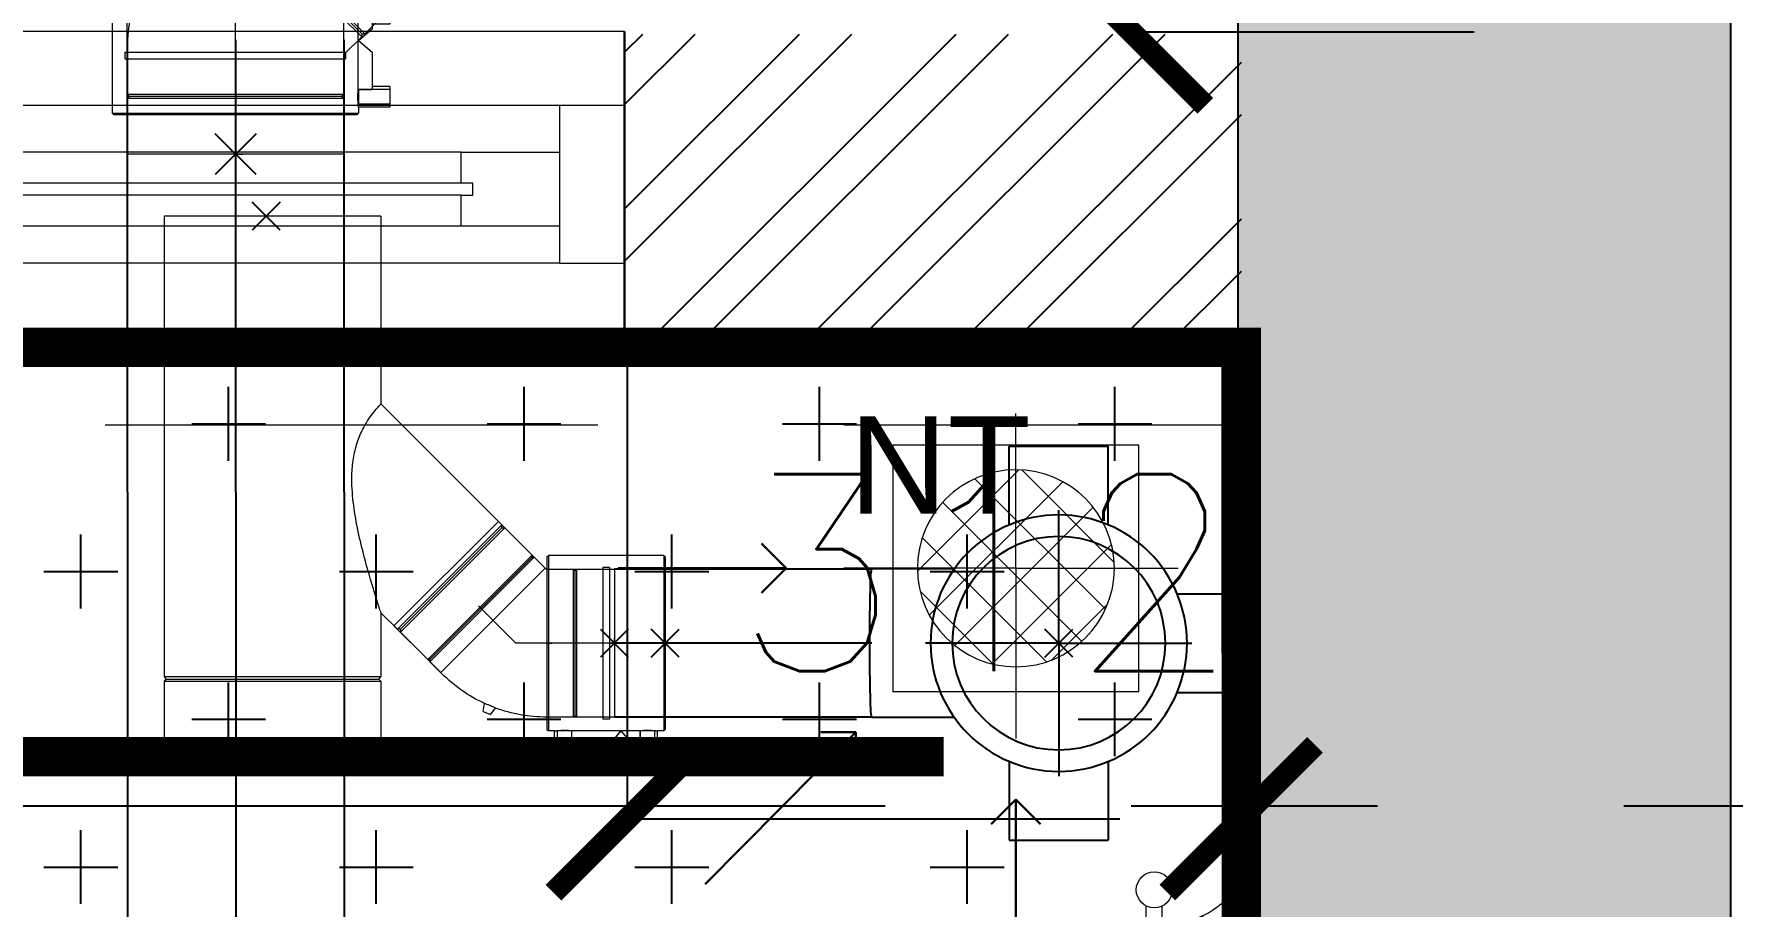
# Model space of a CAD drawing. Header units: millimetres. Extents: x 1135099 to 1230264, y -5736945 to -5695799.
# Drawn here: x 1198344 to 1199206, y -5712083 to -5711640 of the extents above; entities that cross this region are included whole.
import ezdxf

# ---------------------------------------------------------------- set-up
doc = ezdxf.new("R2010")
doc.units = ezdxf.units.MM
doc.header["$LTSCALE"] = 1000
doc.header["$MEASUREMENT"] = 0
for name, pattern in [('3BHK-A$0$AUDIT_D_120904163729-0', [0]), ('3BHK-A$0$DASHED', [0.75, 0.5, -0.25]), ('AUDIT_D_120904163729-0', [0]), ('T8(T9 IS SIMILAR) - DIMENSION & TEXTING$0$CENTERX2', [101.6, 63.5, -12.7, 12.7, -12.7]), ('T8(T9 IS SIMILAR) - DIMENSION & TEXTING$0$HIDDEN', [0.375, 0.25, -0.125]), ('T8(T9 IS SIMILAR) - DIMENSION & TEXTING$1$AUDIT_D_120904163729-0', [0]), ('T8(T9 IS SIMILAR)$0$$0$HIDDEN', [0.375, 0.25, -0.125]), ('T8(T9 IS SIMILAR)$0$HIDDEN', [0.375, 0.25, -0.125]), ('T8_REFUGE COLUMNS$0$CENTER2', [1.125, 0.75, -0.125, 0.125, -0.125])]:
    doc.linetypes.add(name, pattern=pattern)
doc.layers.get('0').update_dxf_attribs({"linetype": 'AUDIT_D_120904163729-0'})
for name, color, linetype, lineweight in [('3BHK-A$0$$1$A-WALL- 160', 6, 'Continuous', 30), ('3BHK-A$0$A-AC PIPE', 151, 'Continuous', 20), ('3BHK-A$0$a-TOI-fixtures', 251, 'Continuous', 0), ('3BHK-A$0$A-WALL- 160', 6, 'Continuous', 30), ('3BHK-A$0$Ventilator', 5, 'Continuous', 0), ('T8(T9 IS SIMILAR) - DIMENSION & TEXTING$0$FURNITURE_AR', 34, 'Continuous', 9), ('T8(T9 IS SIMILAR)$0$D&W', 8, 'Continuous', 25), ('T8(T9 IS SIMILAR)$0$SCPL BEAM', 191, 'T8(T9 IS SIMILAR)$0$$0$HIDDEN', 13)]:
    doc.layers.add(name, color=color, linetype=linetype, lineweight=lineweight)
for name, color, linetype in [('3BHK-A$0$A-HATCH -160', 251, '3BHK-A$0$AUDIT_D_120904163729-0'), ('3BHK-A$0$A-TOI SUNK 50MM', 8, 'Continuous'), ('T8(T9 IS SIMILAR) - DIMENSION & TEXTING$0$A-DIMENSIONS', 2, 'T8(T9 IS SIMILAR) - DIMENSION & TEXTING$0$HIDDEN'), ('T8(T9 IS SIMILAR) - DIMENSION & TEXTING$0$A-PLUMBING', 7, 'T8(T9 IS SIMILAR) - DIMENSION & TEXTING$1$AUDIT_D_120904163729-0'), ('T8(T9 IS SIMILAR) - DIMENSION & TEXTING$0$pl-110 dia soil pipe', 1, 'Continuous'), ('T8(T9 IS SIMILAR) - DIMENSION & TEXTING$0$pl-110 dia soil pipe1', 1, 'Continuous'), ('T8(T9 IS SIMILAR) - DIMENSION & TEXTING$0$pl-75 dia waste pipe', 3, 'Continuous'), ('T8(T9 IS SIMILAR) - DIMENSION & TEXTING$0$pl-75 dia waste pipe1', 3, 'Continuous'), ('T8(T9 IS SIMILAR) - DIMENSION & TEXTING$0$PL-FITTINGS', 5, 'Continuous'), ('T8(T9 IS SIMILAR) - DIMENSION & TEXTING$0$U-TI-75MM WASTE WATER PIPE', 3, 'Continuous'), ('T8(T9 IS SIMILAR) - DIMENSION & TEXTING$0$U-TI-TEXT', 7, 'Continuous'), ('T8_REFUGE COLUMNS$0$A-CENTERLINE', 193, 'T8_REFUGE COLUMNS$0$CENTER2'), ('T8_REFUGE COLUMNS$1$A-RCC COLS', 3, 'Continuous'), ('T8_TYPICAL COLUMNS$0$A-RCC COLS', 3, 'Continuous')]:
    doc.layers.add(name, color=color, linetype=linetype)
doc.layers.add('A-RERA CARPET AREA', color=30, linetype='Continuous', plot=False)
doc.layers.add('T8(T9 IS SIMILAR) - DIMENSION & TEXTING$0$GEB-BEZUG', color=2, linetype='Continuous', lineweight=25, true_color=0xffff00)
doc.layers.add('T8_REFUGE COLUMNS$1$COL-HATCH', color=7, linetype='Continuous', lineweight=25, true_color=0xa3a3a3)
doc.styles.add('3BHK-A$0$Romans 1', font='romans.shx', dxfattribs={"height": 100})
doc.styles.add('T8(T9 IS SIMILAR) - DIMENSION & TEXTING$0$arial', font='sanss___.ttf')
doc.styles.add('T8(T9 IS SIMILAR) - DIMENSION & TEXTING$0$Romans 1', font='romans.shx', dxfattribs={"height": 100})
doc.dimstyles.new('3BHK-A$0$ALPINE S', dxfattribs={"dimscale": 0, "dimtxt": 100, "dimasz": 75, "dimexe": 0, "dimexo": 0, "dimgap": 75, "dimtad": 1, "dimdec": 0, "dimzin": 0, "dimdsep": 46, "dimtxsty": '3BHK-A$0$Romans 1', "dimblk": '3BHK-A$0$_ArchTick', "dimcen": 0.09, "dimclrd": 256, "dimclre": 256, "dimclrt": 7, "dimadec": 0, "dimazin": 0, "dimtfac": 1, "dimtdec": 0, "dimtofl": 0, "dimtmove": 1, "dimatfit": 0, "dimldrblk": '3BHK-A$0$_Open90', "dimfxl": 1, "dimtolj": 1, "dimtzin": 0, "dimarcsym": 0})
doc.dimstyles.new('T8(T9 IS SIMILAR) - DIMENSION & TEXTING$0$ALPINE S', dxfattribs={"dimscale": 0, "dimtxt": 100, "dimasz": 75, "dimexe": 0, "dimexo": 0, "dimgap": 75, "dimtad": 1, "dimdec": 0, "dimzin": 0, "dimdsep": 46, "dimtxsty": 'T8(T9 IS SIMILAR) - DIMENSION & TEXTING$0$Romans 1', "dimblk": 'T8(T9 IS SIMILAR) - DIMENSION & TEXTING$0$_ArchTick', "dimcen": 0.09, "dimclrd": 256, "dimclre": 256, "dimclrt": 7, "dimadec": 0, "dimazin": 0, "dimtfac": 1, "dimtdec": 0, "dimtofl": 0, "dimtmove": 1, "dimatfit": 0, "dimldrblk": 'T8(T9 IS SIMILAR) - DIMENSION & TEXTING$0$_Open90', "dimfxl": 1, "dimtolj": 1, "dimtzin": 0, "dimarcsym": 0})

# ---------------------------------------------------------------- blocks, each defined once
blk = doc.blocks.new('T8(T9 IS SIMILAR) - DIMENSION & TEXTING$0$_ArchTick')
at = {"color": 0, "linetype": 'ByBlock', "const_width": 0.15}
blk.add_lwpolyline([(-0.5, -0.5), (0.5, 0.5)], dxfattribs=at)
blk = doc.blocks.new('*D411')
at = {"layer": 'T8(T9 IS SIMILAR) - DIMENSION & TEXTING$0$A-DIMENSIONS', "linetype": 'T8(T9 IS SIMILAR) - DIMENSION & TEXTING$0$HIDDEN', "lineweight": -2, "transparency": 16777216}
for p, q in [((1198645.57, -5711799.16), (1198645.57, -5712038.58)), ((1198957.26, -5711952.41), (1198957.26, -5712038.58))]:
    blk.add_line(p, q, dxfattribs=at)
at = {"layer": 'T8(T9 IS SIMILAR) - DIMENSION & TEXTING$0$A-DIMENSIONS', "lineweight": -2, "transparency": 16777216}
blk.add_line((1198645.57, -5712038.58), (1198957.26, -5712038.58), dxfattribs=at)
at = {"layer": 'T8(T9 IS SIMILAR) - DIMENSION & TEXTING$0$A-DIMENSIONS', "linetype": 'ByBlock', "lineweight": -2, "transparency": 16777216, "xscale": 75, "yscale": 75, "zscale": 75, "rotation": 180}
blk.add_blockref('T8(T9 IS SIMILAR) - DIMENSION & TEXTING$0$_ArchTick', (1198645.57, -5712038.58), dxfattribs=at)
at = {"layer": 'T8(T9 IS SIMILAR) - DIMENSION & TEXTING$0$A-DIMENSIONS', "linetype": 'ByBlock', "lineweight": -2, "transparency": 16777216, "xscale": 75, "yscale": 75, "zscale": 75}
blk.add_blockref('T8(T9 IS SIMILAR) - DIMENSION & TEXTING$0$_ArchTick', (1198957.26, -5712038.58), dxfattribs=at)
at = {"layer": 'T8(T9 IS SIMILAR) - DIMENSION & TEXTING$0$A-DIMENSIONS', "color": 7, "linetype": 'ByBlock', "transparency": 16777216, "insert": (1198827.36, -5711913.58), "char_height": 100, "attachment_point": 5, "style": 'T8(T9 IS SIMILAR) - DIMENSION & TEXTING$0$Romans 1'}
blk.add_mtext('\\A1;312', dxfattribs=at)
blk = doc.blocks.new('T8(T9 IS SIMILAR) - DIMENSION & TEXTING$0$_Open90')
at = {"color": 0, "linetype": 'ByBlock', "lineweight": -2}
for p, q in [((-0.5, 0.5), (0, 0)), ((0, 0), (-1, 0)), ((0, 0), (-0.5, -0.5))]:
    blk.add_line(p, q, dxfattribs=at)
blk = doc.blocks.new('*D362')
at = {"layer": 'T8(T9 IS SIMILAR) - DIMENSION & TEXTING$0$A-DIMENSIONS', "linetype": 'T8(T9 IS SIMILAR) - DIMENSION & TEXTING$0$HIDDEN', "lineweight": -2, "transparency": 16777216}
for p, q in [((1199075.71, -5710098.81), (1198901.58, -5710098.81)), ((1199075.51, -5711639.15), (1198901.58, -5711639.15))]:
    blk.add_line(p, q, dxfattribs=at)
at = {"layer": 'T8(T9 IS SIMILAR) - DIMENSION & TEXTING$0$A-DIMENSIONS', "lineweight": -2, "transparency": 16777216}
blk.add_line((1198901.58, -5710098.81), (1198901.58, -5711639.15), dxfattribs=at)
at = {"layer": 'T8(T9 IS SIMILAR) - DIMENSION & TEXTING$0$A-DIMENSIONS', "linetype": 'ByBlock', "lineweight": -2, "transparency": 16777216, "xscale": 75, "yscale": 75, "zscale": 75}
for p, rotation in [((1198901.58, -5710098.81), 90), ((1198901.58, -5711639.15), 270)]:
    blk.add_blockref('T8(T9 IS SIMILAR) - DIMENSION & TEXTING$0$_ArchTick', p, dxfattribs=dict(at, rotation=rotation))
at = {"layer": 'T8(T9 IS SIMILAR) - DIMENSION & TEXTING$0$A-DIMENSIONS', "color": 7, "linetype": 'ByBlock', "transparency": 16777216, "insert": (1198776.58, -5710868.98), "char_height": 100, "attachment_point": 5, "rotation": 90, "style": 'T8(T9 IS SIMILAR) - DIMENSION & TEXTING$0$Romans 1'}
blk.add_mtext('\\A1;1540', dxfattribs=at)
blk = doc.blocks.new('T8(T9 IS SIMILAR) - DIMENSION & TEXTING$0$Einfügepunkt')
at = {"layer": 'T8(T9 IS SIMILAR) - DIMENSION & TEXTING$0$GEB-BEZUG'}
for p, q in [((-7.07, -7.07), (7.07, 7.07)), ((-7.07, 7.07), (7.07, -7.07))]:
    blk.add_line(p, q, dxfattribs=at)
blk = doc.blocks.new('T8(T9 IS SIMILAR) - DIMENSION & TEXTING$0$388.001.00.1_G')
at = {"layer": 'T8(T9 IS SIMILAR) - DIMENSION & TEXTING$0$U-TI-75MM WASTE WATER PIPE', "ltscale": 5}
for p, q in [((-25.13, 60.06), (-25.13, 100)), ((-25.13, 100), (25.12, 100)), ((25.12, 60.06), (25.12, 100)), ((0, 0), (0, 67.6)), ((-60.06, 25.12), (-100, 25.12)), ((-100, -25.13), (-100, 25.12)), ((60.06, 25.12), (100, 25.12)), ((100, -25.13), (100, 25.12)), ((0, 0), (-67.6, 0)), ((0, 0), (0, 2.5)), ((0, 0), (0, -67.6)), ((0, 0), (67.6, 0)), ((0, 0), (-2.5, 0)), ((0, 0), (0, -2.5)), ((0, 0), (2.5, 0)), ((-60.06, -25.13), (-100, -25.13)), ((60.06, -25.13), (100, -25.13)), ((-37.67, -53.09), (-37.67, -94.97)), ((37.68, -53.09), (37.68, -94.97))]:
    blk.add_line(p, q, dxfattribs=at)
for radius in [65.1, 54.16]:
    blk.add_circle((0, 0), radius, dxfattribs=at)
blk.add_ellipse((0, -94.97), major_axis=(37.67, 0), ratio=0.026177, start_param=3.141593, end_param=6.283185, dxfattribs=at)
blk.add_blockref('T8(T9 IS SIMILAR) - DIMENSION & TEXTING$0$Einfügepunkt', (0, 0), dxfattribs=at)
blk = doc.blocks.new('T8(T9 IS SIMILAR) - DIMENSION & TEXTING$0$365.045.16.1_A')
at = {"lineweight": 13, "ltscale": 25}
for p, q in [((-61.87, 8.84), (-8.84, 61.87)), ((8.31, 44.72), (-8.84, 61.87)), ((8.31, 44.72), (-44.72, -8.31)), ((-43.66, -9.37), (9.37, 43.66)), ((8.31, 43.66), (-43.66, -8.31)), ((8.31, 43.66), (8.31, 44.72)), ((8.31, 43.66), (9.37, 43.66)), ((15.53, 37.5), (9.37, 43.66)), ((-17.15, 17.15), (-18.92, 18.92)), ((0, 0), (-17.15, 17.15)), ((34.72, 16.55), (30.55, 16)), ((36.25, 12.85), (32.91, 10.29)), ((34.72, 16.55), (36.25, 12.85)), ((-44.72, -8.31), (-61.87, 8.84)), ((-9.22, 9.22), (-10.98, 10.98)), ((0, -15.53), (0, 0)), ((-43.66, -8.31), (-44.72, -8.31)), ((-43.66, -8.31), (-43.66, -9.37)), ((-37.5, -15.53), (-43.66, -9.37)), ((-37.5, -29.25), (-37.5, -15.53)), ((0, -29.25), (0, -15.53)), ((37.5, -29.25), (37.5, -15.53)), ((-36.75, -30), (-37.5, -29.25)), ((37.5, -29.25), (-37.5, -29.25)), ((0, -31.75), (0, -29.25)), ((36.75, -30), (37.5, -29.25)), ((-36.75, -30), (-37.5, -30.75)), ((-37.5, -50), (-37.5, -30.75)), ((-37.5, -30.75), (37.5, -30.75)), ((-36.75, -30), (36.75, -30)), ((36.75, -30), (37.5, -30.75)), ((37.5, -50), (37.5, -30.75)), ((-37.5, -50), (37.5, -50)), ((0, -50), (-2.5, -50)), ((0, -50), (0, -47.5)), ((0, -50), (0, -52.5)), ((0, -50), (2.5, -50))]:
    blk.add_line(p, q, dxfattribs=at)
for start, end in [(24.86037, 45), (0, 20.13963)]:
    blk.add_arc((-37.5, -15.53), 75, start, end, dxfattribs=at)
blk.add_open_spline([(32.91, 10.29), (32.91, 10.29), (32.9, 10.32), (32.83, 10.48), (32.76, 10.63), (32.57, 11.05), (32.44, 11.33), (32.2, 11.88), (32.09, 12.14), (31.89, 12.6), (31.81, 12.8), (31.64, 13.19), (31.56, 13.39), (31.39, 13.81), (31.3, 14.04), (31.08, 14.58), (30.97, 14.88), (30.77, 15.4), (30.69, 15.62), (30.58, 15.92), (30.55, 16), (30.55, 16)], degree=3, knots=[-0.9758327, -0.9758327, -0.9758327, -0.9758327, -0.8930469, -0.8930469, -0.7796093, -0.7796093, -0.6561479, -0.6561479, -0.5667077, -0.5667077, -0.5007206, -0.5007206, -0.4380575, -0.4380575, -0.3616519, -0.3616519, -0.247098, -0.247098, -0.1245121, -0.1245121, 0, 0, 0, 0], dxfattribs=at)
blk.add_blockref('T8(T9 IS SIMILAR) - DIMENSION & TEXTING$0$Einfügepunkt', (0, -50), dxfattribs=at)
blk = doc.blocks.new('T8(T9 IS SIMILAR) - DIMENSION & TEXTING$0$367.125.16.1_A')
at = {"lineweight": 13, "ltscale": 25}
for p, q in [((-73.67, 161.5, -0.75), (-73.67, 195.4, -0.75)), ((-73.67, 195.4, -0.75), (36.33, 195.4, -0.75)), ((36.33, 161.5, -0.75), (36.33, 195.4, -0.75)), ((-157.08, 104.05), (-104.05, 157.08)), ((-104.05, 157.08), (-83.62, 136.65)), ((-72.57, 160.4, -0.75), (-73.67, 161.5, -0.75)), ((36.33, 161.5, -0.75), (-73.67, 161.5, -0.75)), ((-72.57, 160.4, -0.75), (-73.67, 159.3, -0.75)), ((-73.67, 126.71, -0.75), (-73.67, 159.3, -0.75)), ((-73.67, 159.3, -0.75), (36.33, 159.3, -0.75)), ((35.23, 160.4, -0.75), (-72.57, 160.4, -0.75)), ((35.23, 160.4, -0.75), (36.33, 161.5, -0.75)), ((35.23, 160.4, -0.75), (36.33, 159.3, -0.75)), ((36.33, 1.5, -0.75), (36.33, 159.3, -0.75)), ((-83.62, 136.65), (-136.65, 83.62)), ((-135.09, 82.06), (-82.06, 135.09)), ((-83.62, 135.09), (-135.09, 83.62)), ((-83.62, 135.09), (-83.62, 136.65)), ((-83.62, 135.09), (-82.06, 135.09)), ((-82.06, 135.09), (-73.67, 126.71)), ((-157.08, 104.05), (-136.65, 83.62)), ((-135.09, 83.62), (-136.65, 83.62)), ((-135.09, 83.62), (-135.09, 82.06)), ((-135.09, 82.06), (-73.64, 20.61)), ((-73.67, 1.5, -0.75), (-73.7, 20.66, 0.14)), ((-72.57, 0.4, -0.75), (-73.67, 1.5, -0.75)), ((36.33, 1.5, -0.75), (-73.67, 1.5, -0.75)), ((-72.57, 0.4, -0.75), (-73.67, -0.7, -0.75)), ((-72.57, 0.4, -0.75), (35.23, 0.4, -0.75)), ((35.23, 0.4, -0.75), (36.33, 1.5, -0.75)), ((35.23, 0.4, -0.75), (36.33, -0.7, -0.75)), ((-73.67, -74.6, -0.75), (-73.67, -0.7, -0.75)), ((-73.67, -0.7, -0.75), (36.33, -0.7, -0.75)), ((36.33, -74.6, -0.75), (36.33, -0.7, -0.75)), ((-73.67, -74.6, -0.75), (36.33, -74.6, -0.75))]:
    blk.add_line(p, q, dxfattribs=at)
blk.add_open_spline([(-73.69, 126.72, 0.14), (-73.69, 126.72, 0.14), (-73.52, 126.19, 0.14), (-72.92, 124.34, 0.14), (-72.49, 123.02, 0.14), (-70.99, 118.26, 0.14), (-69.67, 114.02, 0.14), (-67.41, 106.3, 0.14), (-66.3, 102.41, 0.14), (-64.15, 94.2, 0.14), (-63.1, 89.89, 0.14), (-61.25, 81.1, 0.14), (-60.44, 76.62, 0.14), (-59.28, 67.7, 0.14), (-58.93, 63.25, 0.14), (-58.93, 56.19, 0.14), (-59.07, 53.33, 0.14), (-59.76, 47.69, 0.14), (-60.31, 44.91, 0.14), (-61.8, 39.69, 0.14), (-62.73, 37.24, 0.14), (-64.78, 32.86, 0.14), (-65.88, 30.93, 0.14), (-67.84, 27.88, 0.14), (-68.75, 26.61, 0.14), (-70.42, 24.42, 0.14), (-71.17, 23.5, 0.14), (-72.42, 22.06, 0.14), (-72.9, 21.52, 0.14), (-73.54, 20.82, 0.14), (-73.69, 20.66, 0.14), (-73.69, 20.66, 0.14)], degree=3, knots=[8.222625, 8.222625, 8.222625, 8.222625, 8.980345, 8.980345, 9.738065, 9.738065, 11.253506, 11.253506, 12.551442, 12.551442, 13.849378, 13.849378, 15.147314, 15.147314, 16.44525, 16.44525, 17.266568, 17.266568, 18.087887, 18.087887, 18.909205, 18.909205, 19.730524, 19.730524, 20.43574, 20.43574, 21.140957, 21.140957, 21.846174, 21.846174, 22.551391, 22.551391, 22.551391, 22.551391], dxfattribs=at)
blk.add_blockref('T8(T9 IS SIMILAR) - DIMENSION & TEXTING$0$Einfügepunkt', (-15.4, -74.6, 0.14), dxfattribs=at)
blk = doc.blocks.new('T8(T9 IS SIMILAR) - DIMENSION & TEXTING$0$365.771.16.1_A')
at = {"lineweight": 13, "ltscale": 25}
for p, q in [((0, 60), (0, 62.5)), ((-60.5, 56.2), (-44.5, 56.2)), ((-60.5, 45.8), (-60.5, 56.2)), ((-60.5, 54.7), (-44.5, 54.7)), ((-43.79, 60), (-44.5, 59.29)), ((-44.5, 56.2), (-44.5, 59.29)), ((44.5, 59.29), (-44.5, 59.29)), ((-44.5, 47.3), (-44.5, 54.7)), ((43.79, 60), (-43.79, 60)), ((-37.5, 31.7), (-37.5, 60)), ((0, 60), (0, 57.5)), ((0, 30.8), (0, 57.5)), ((37.5, 31.7), (37.5, 60)), ((43.79, 60), (44.5, 59.29)), ((44.5, 0.71), (44.5, 59.29)), ((-60.5, 47.3), (-44.5, 47.3)), ((-60.5, 45.8), (-51.5, 45.8)), ((-51.5, 47.4), (-44.34, 47.4)), ((-51.5, 28.44), (-51.5, 47.4)), ((-44.34, 47.4), (-44.34, 22.45)), ((-51.5, 28.32), (-51.5, 28.44)), ((-44.5, 22.45), (-51.5, 28.32)), ((-38.5, 28.3), (-38.5, 31.7)), ((38.5, 31.7), (-38.5, 31.7)), ((38.5, 28.3), (-38.5, 28.3)), ((-37.5, 0), (-37.5, 28.3)), ((0, 28.3), (0, 30.8)), ((0, 28.3), (0, 25.8)), ((37.5, 0), (37.5, 28.3)), ((38.5, 28.3), (38.5, 31.7)), ((-44.5, 22.45), (-51.5, 16.57)), ((-44.5, 22.45), (-44.34, 22.45)), ((-44.34, 22.45), (-44.34, 12.6)), ((0, 2.5), (0, 25.8)), ((-60.5, 14.2), (-51.5, 14.2)), ((-60.5, 3.8), (-60.5, 14.2)), ((-60.5, 12.7), (-44.5, 12.7)), ((-51.5, 16.46), (-51.5, 16.57)), ((-51.5, 12.6), (-51.5, 16.46)), ((-44.34, 12.6), (-51.5, 12.6)), ((-44.5, 5.3), (-44.5, 12.7)), ((-60.5, 5.3), (-44.5, 5.3)), ((-60.5, 3.8), (-44.5, 3.8)), ((-44.5, 0.71), (-44.5, 3.8)), ((-43.79, 0), (-44.5, 0.71)), ((44.5, 0.71), (-44.5, 0.71)), ((43.79, 0), (-43.79, 0)), ((0, 0), (0, 2.5)), ((0, 0), (0, -2.5)), ((43.79, 0), (44.5, 0.71))]:
    blk.add_line(p, q, dxfattribs=at)
at = {"lineweight": 13, "ltscale": 25, "flags": 128}
for points in [[(-44.5, 56.2), (-44.5, 56.18), (-44.49, 56.1), (-44.47, 55.98), (-44.46, 55.81), (-44.43, 55.59), (-44.41, 55.33), (-44.38, 55.03), (-44.35, 54.7), (-44.32, 54.34), (-44.29, 53.94), (-44.27, 53.5), (-44.24, 53.04), (-44.22, 52.56), (-44.21, 52.06), (-44.2, 51.56), (-44.2, 51.07), (-44.2, 50.58), (-44.2, 50.08), (-44.22, 49.58), (-44.24, 49.09), (-44.26, 48.63), (-44.28, 48.18), (-44.31, 47.77), (-44.34, 47.4)], [(-44.5, 47.3), (-44.5, 47.33), (-44.49, 47.42), (-44.48, 47.58), (-44.46, 47.8), (-44.44, 48.07), (-44.42, 48.38), (-44.4, 48.74), (-44.38, 49.14), (-44.37, 49.58), (-44.36, 50.05), (-44.35, 50.53), (-44.35, 51), (-44.35, 51.47), (-44.36, 51.95), (-44.37, 52.42), (-44.38, 52.86), (-44.4, 53.26), (-44.42, 53.62), (-44.44, 53.93), (-44.46, 54.2), (-44.48, 54.42), (-44.49, 54.58), (-44.5, 54.67), (-44.5, 54.7)], [(-51.5, 28.44), (-51.18, 28.17), (-50.86, 27.9), (-50.55, 27.64), (-50.23, 27.37), (-49.92, 27.11), (-49.61, 26.85), (-49.3, 26.6), (-49, 26.34), (-48.69, 26.09), (-48.39, 25.83), (-48.09, 25.58), (-47.79, 25.33), (-47.49, 25.08), (-47.2, 24.84), (-46.9, 24.59), (-46.61, 24.35), (-46.32, 24.1), (-46.03, 23.86), (-45.75, 23.62), (-45.46, 23.39), (-45.18, 23.15), (-44.9, 22.91), (-44.62, 22.68), (-44.34, 22.45)], [(-44.34, 22.45), (-44.62, 22.22), (-44.9, 21.98), (-45.18, 21.75), (-45.46, 21.51), (-45.75, 21.27), (-46.03, 21.03), (-46.32, 20.79), (-46.61, 20.55), (-46.9, 20.31), (-47.2, 20.06), (-47.49, 19.81), (-47.79, 19.57), (-48.09, 19.32), (-48.39, 19.06), (-48.69, 18.81), (-49, 18.56), (-49.3, 18.3), (-49.61, 18.04), (-49.92, 17.78), (-50.23, 17.52), (-50.55, 17.26), (-50.86, 16.99), (-51.18, 16.73), (-51.5, 16.46)], [(-44.5, 5.3), (-44.5, 5.33), (-44.49, 5.42), (-44.48, 5.58), (-44.46, 5.8), (-44.44, 6.07), (-44.42, 6.38), (-44.4, 6.74), (-44.38, 7.14), (-44.37, 7.58), (-44.36, 8.05), (-44.35, 8.53), (-44.35, 9), (-44.35, 9.47), (-44.36, 9.95), (-44.37, 10.42), (-44.38, 10.86), (-44.4, 11.26), (-44.42, 11.62), (-44.44, 11.93), (-44.46, 12.2), (-44.48, 12.42), (-44.49, 12.58), (-44.5, 12.67), (-44.5, 12.7)], [(-44.34, 12.6), (-44.31, 12.23), (-44.28, 11.82), (-44.26, 11.37), (-44.24, 10.91), (-44.22, 10.42), (-44.2, 9.92), (-44.2, 9.42), (-44.2, 8.93), (-44.2, 8.44), (-44.21, 7.94), (-44.22, 7.44), (-44.24, 6.96), (-44.27, 6.5), (-44.29, 6.06), (-44.32, 5.66), (-44.35, 5.3), (-44.38, 4.97), (-44.41, 4.67), (-44.43, 4.41), (-44.46, 4.19), (-44.47, 4.02), (-44.49, 3.9), (-44.5, 3.82), (-44.5, 3.8)]]:
    blk.add_lwpolyline(points, dxfattribs=at)
at = {"lineweight": 13, "ltscale": 25}
blk.add_blockref('T8(T9 IS SIMILAR) - DIMENSION & TEXTING$0$Einfügepunkt', (0, 0), dxfattribs=at)
blk = doc.blocks.new('T8(T9 IS SIMILAR) - DIMENSION & TEXTING$0$367.771.16.1_A')
at = {"lineweight": 13, "ltscale": 25}
for p, q in [((3.8, 78.5), (3.8, 62.5)), ((3.8, 78.5), (14.2, 78.5)), ((5.3, 78.5), (5.3, 62.5)), ((12.7, 78.5), (12.7, 62.5)), ((14.2, 78.5), (14.2, 69.5)), ((45.8, 78.5), (45.8, 69.5)), ((45.8, 78.5), (56.2, 78.5)), ((47.3, 78.5), (47.3, 62.5)), ((54.7, 78.5), (54.7, 62.5)), ((56.2, 78.5), (56.2, 62.5)), ((12.6, 62.39), (12.6, 69.5)), ((12.6, 69.5), (16.49, 69.5)), ((22.45, 62.5), (16.57, 69.5)), ((22.45, 62.5), (28.32, 69.5)), ((28.41, 69.5), (47.4, 69.5)), ((47.4, 69.5), (47.4, 62.39)), ((0, 61.79), (0.71, 62.5)), ((0, -61.79), (0, 61.79)), ((0.71, 62.5), (3.8, 62.5)), ((0.71, -62.5), (0.71, 62.5)), ((5.3, 62.5), (12.7, 62.5)), ((22.45, 62.39), (12.6, 62.39)), ((22.45, 62.5), (22.45, 62.39)), ((47.4, 62.39), (22.45, 62.39)), ((47.3, 62.5), (54.7, 62.5)), ((56.2, 62.5), (59.29, 62.5)), ((60, 61.79), (59.29, 62.5)), ((59.29, -62.5), (59.29, 62.5)), ((60, -61.79), (60, 61.79)), ((0, 55), (28.3, 55)), ((28.3, 56), (31.7, 56)), ((28.3, -56), (28.3, 56)), ((31.7, -56), (31.7, 56)), ((31.7, 55), (60, 55)), ((-6.08, -0.06), (11.58, -0.06)), ((11.58, -0.06), (53.35, -0.06)), ((53.35, -0.06), (63.29, -0.06)), ((0, -55), (28.3, -55)), ((28.3, -56), (31.7, -56)), ((31.7, -55), (60, -55)), ((0, -61.79), (0.71, -62.5)), ((0.71, -62.5), (59.29, -62.5)), ((60, -61.79), (59.29, -62.5))]:
    blk.add_line(p, q, dxfattribs=at)
for points, weights in [([(22.45, 62.39), (19.63, 65.75), (16.49, 69.5)], [1, 1.00181632922, 1.00072644359]), ([(16.49, 69.5), (16.57, 69.5), (16.57, 69.5)], [1.01365125454, 1.01438848921, 1.01438848921]), ([(28.41, 69.5), (25.27, 65.75), (22.45, 62.39)], [1.00072644331, 1.00181632851, 1]), ([(28.32, 69.5), (28.32, 69.5), (28.41, 69.5)], [1.01438848921, 1.01438848921, 1.01365125454])]:
    blk.add_rational_spline(points, weights, degree=2, dxfattribs=at)
for points, knots in [([(12.6, 62.39), (12.15, 62.36), (11.6, 62.33), (10.35, 62.29), (9.65, 62.28), (8.35, 62.28), (7.65, 62.29), (6.37, 62.34), (5.78, 62.36), (4.86, 62.42), (4.46, 62.45), (3.93, 62.49), (3.8, 62.5), (3.8, 62.5)], [1.186254, 1.186254, 1.186254, 1.186254, 1.37182, 1.37182, 1.567794, 1.567794, 1.763769, 1.763769, 1.959743, 1.959743, 2.155717, 2.155717, 2.351692, 2.351692, 2.351692, 2.351692]), ([(5.3, 62.5), (5.3, 62.5), (5.39, 62.49), (5.77, 62.47), (6.06, 62.46), (6.71, 62.43), (7.13, 62.42), (8.04, 62.4), (8.54, 62.39), (9.46, 62.39), (9.96, 62.4), (10.87, 62.42), (11.29, 62.43), (11.94, 62.46), (12.23, 62.47), (12.61, 62.49), (12.7, 62.5), (12.7, 62.5)], [0.557636, 0.557636, 0.557636, 0.557636, 0.697045, 0.697045, 0.836454, 0.836454, 0.975863, 0.975863, 1.115272, 1.115272, 1.254681, 1.254681, 1.39409, 1.39409, 1.533499, 1.533499, 1.672909, 1.672909, 1.672909, 1.672909]), ([(47.3, 62.5), (47.3, 62.5), (47.39, 62.49), (47.77, 62.47), (48.06, 62.46), (48.71, 62.43), (49.13, 62.42), (50.04, 62.4), (50.54, 62.39), (51.46, 62.39), (51.96, 62.4), (52.87, 62.42), (53.29, 62.43), (53.94, 62.46), (54.23, 62.47), (54.61, 62.49), (54.7, 62.5), (54.7, 62.5)], [0.557636, 0.557636, 0.557636, 0.557636, 0.697045, 0.697045, 0.836454, 0.836454, 0.975863, 0.975863, 1.115272, 1.115272, 1.254681, 1.254681, 1.39409, 1.39409, 1.533499, 1.533499, 1.672909, 1.672909, 1.672909, 1.672909]), ([(56.2, 62.5), (56.2, 62.5), (56.07, 62.49), (55.54, 62.45), (55.14, 62.42), (54.22, 62.36), (53.63, 62.34), (52.35, 62.29), (51.65, 62.28), (50.35, 62.28), (49.65, 62.29), (48.4, 62.33), (47.85, 62.36), (47.4, 62.39)], [0.783897, 0.783897, 0.783897, 0.783897, 0.979871, 0.979871, 1.175845, 1.175845, 1.37182, 1.37182, 1.567794, 1.567794, 1.763769, 1.763769, 1.949335, 1.949335, 1.949335, 1.949335])]:
    blk.add_open_spline(points, degree=3, knots=knots, dxfattribs=at)
blk.add_blockref('T8(T9 IS SIMILAR) - DIMENSION & TEXTING$0$Einfügepunkt', (0, 0), dxfattribs=at)
blk = doc.blocks.new('T8(T9 IS SIMILAR) - DIMENSION & TEXTING$0$FAUCET')
at = {"layer": 'T8(T9 IS SIMILAR) - DIMENSION & TEXTING$0$FURNITURE_AR', "color": 7}
for p, q in [((-0.01, 0.18), (0.01, 0.18)), ((-0.02, 0.17), (0.02, 0.17)), ((-0.02, 0.15), (-0.02, 0.17)), ((0.02, 0.17), (0.02, 0.15)), ((0.02, 0.15), (-0.02, 0.15)), ((0.01, 0.14), (-0.01, 0.14)), ((-0.01, 0.12), (-0.01, 0.14)), ((0.01, 0.14), (0.01, 0.12)), ((-0.02, 0.12), (0.02, 0.12)), ((-0.16, 0.08), (-0.13, 0.08)), ((-0.16, 0.04), (-0.16, 0.08)), ((-0.13, 0.08), (-0.13, 0.04)), ((0.02, 0.08), (-0.02, 0.08)), ((0.13, 0.08), (0.16, 0.08)), ((0.13, 0.04), (0.13, 0.08)), ((0.16, 0.08), (0.16, 0.04)), ((-0.16, 0.065), (-0.17, 0.065)), ((-0.13, 0.065), (-0.12, 0.065)), ((0.13, 0.065), (0.12, 0.065)), ((0.16, 0.065), (0.17, 0.065)), ((-0.16, 0.055), (-0.17, 0.055)), ((-0.13, 0.055), (-0.12, 0.055)), ((0.13, 0.055), (0.12, 0.055)), ((0.16, 0.055), (0.17, 0.055)), ((-0.13, 0.04), (-0.16, 0.04)), ((0.16, 0.04), (0.13, 0.04)), ((-0.1258, 0.03), (-0.1639, 0.03)), ((0.1642, 0.03), (0.1261, 0.03)), ((-0.04, 0.02), (0.04, 0.02)), ((-0.2, 0), (-0.09, 0)), ((-0.1803, 0.01), (-0.1096, 0.01)), ((-0.06, 0), (0.06, 0)), ((0.09, 0), (0.2, 0)), ((0.1097, 0.01), (0.1804, 0.01))]:
    blk.add_line(p, q, dxfattribs=at)
for centre in [(-0.18, 0.06), (-0.145, 0.06), (-0.11, 0.06), (0.11, 0.06), (0.145, 0.06), (0.18, 0.06)]:
    blk.add_circle(centre, 0.0112, dxfattribs=at)
for centre, radius, start, end in [((-0.0103, 0.1703), 0.0097, 88.2224, 181.7776), ((0.0103, 0.1703), 0.0097, 358.2224, 91.7776), ((-0.0103, 0.1497), 0.0097, 178.2224, 271.7776), ((0.0103, 0.1497), 0.0097, 268.2224, 1.7776), ((0.12, 0.04), 0.1612, 150.2551, 187.125), ((0.0257, 0.1), 0.0498, 156.3417, 203.6583), ((-0.0257, 0.1), 0.0498, 336.3417, 23.6584), ((-0.12, 0.04), 0.1612, 352.875, 29.7449), ((-0.215, 0.055), 0.057, 285.2551, 344.7449), ((-0.075, 0.055), 0.057, 195.2551, 254.7449), ((0.075, 0.055), 0.057, 285.2551, 344.7449), ((0.215, 0.055), 0.057, 195.2551, 254.7449), ((-0.0318, -0.0082), 0.0293, 106.1502, 163.8498), ((0.0318, -0.0082), 0.0293, 16.1502, 73.8498)]:
    blk.add_arc(centre, radius, start, end, dxfattribs=at)
blk = doc.blocks.new('T8(T9 IS SIMILAR) - DIMENSION & TEXTING$0$A$C77D62699')
at = {"layer": 'T8(T9 IS SIMILAR) - DIMENSION & TEXTING$0$pl-110 dia soil pipe1'}
for p, q in [((-9060.52, 2230.94, -0.24), (-9060.15, 1011.53, -0.24)), ((-8950.51, 2230.94, -0.24), (-8950.14, 992.3, -0.24))]:
    blk.add_line(p, q, dxfattribs=at)
at = {"layer": 'T8(T9 IS SIMILAR) - DIMENSION & TEXTING$0$pl-110 dia soil pipe1', "color": 12, "linetype": 'T8(T9 IS SIMILAR) - DIMENSION & TEXTING$0$CENTERX2'}
blk.add_line((-9005.51, 2230.94, -0.24), (-9005.15, 1011.53, -0.24), dxfattribs=at)
at = {"layer": 'T8(T9 IS SIMILAR) - DIMENSION & TEXTING$0$pl-75 dia waste pipe1'}
for p, q in [((-8682.57, 1962.1, 0.55), (-8813.25, 1962.1, 0.55)), ((-8682.57, 1887.1, 0.55), (-8813.25, 1887.1, 0.55))]:
    blk.add_line(p, q, dxfattribs=at)
at = {"layer": 'T8(T9 IS SIMILAR) - DIMENSION & TEXTING$0$pl-75 dia waste pipe1', "color": 12, "linetype": 'T8(T9 IS SIMILAR) - DIMENSION & TEXTING$0$CENTERX2'}
blk.add_line((-8682.57, 1924.6, 0.55), (-8813.25, 1924.6, 0.55), dxfattribs=at)
at = {"layer": 'T8(T9 IS SIMILAR) - DIMENSION & TEXTING$0$FURNITURE_AR', "xscale": 816.4485071879512, "yscale": 816.4485071879512, "zscale": 816.4485071879512, "rotation": 90}
blk.add_blockref('T8(T9 IS SIMILAR) - DIMENSION & TEXTING$0$FAUCET', (-8490.13, 1652.43, 1.85), dxfattribs=at)
at = {"layer": 'T8(T9 IS SIMILAR) - DIMENSION & TEXTING$0$pl-110 dia soil pipe', "ltscale": 0.1}
for name, p, xscale, yscale, zscale, rotation in [('T8(T9 IS SIMILAR) - DIMENSION & TEXTING$0$365.045.16.1_A', (-8926.98, 2324.78, 1.55), -1.466696233104787, 1.466696233104787, 1.466696233104787, 314.9999999999999), ('T8(T9 IS SIMILAR) - DIMENSION & TEXTING$0$367.771.16.1_A', (-9005.7, 2253.02, 1.01), 1.000020158935082, 1.000020158935082, 1.000020158935082, 270), ('T8(T9 IS SIMILAR) - DIMENSION & TEXTING$0$367.125.16.1_A', (-9005.45, 2066.77, -0.34), 1.000020158935082, 1.000020158935082, 1.000020158935082, 180)]:
    blk.add_blockref(name, p, dxfattribs=dict(at, xscale=xscale, yscale=yscale, zscale=zscale, rotation=rotation))
at = {"layer": 'T8(T9 IS SIMILAR) - DIMENSION & TEXTING$0$pl-110 dia soil pipe', "ltscale": 0.1, "xscale": -1.466696233104787, "yscale": 1.466696233104787, "zscale": 1.466696233104787}
blk.add_blockref('T8(T9 IS SIMILAR) - DIMENSION & TEXTING$0$365.045.16.1_A', (-9005.54, 2246.22, 1.55), dxfattribs=at)
at = {"layer": 'T8(T9 IS SIMILAR) - DIMENSION & TEXTING$0$pl-75 dia waste pipe', "ltscale": 0.1, "xscale": -1.000020158935082, "yscale": 1.000020158935082, "zscale": 1.000020158935082, "rotation": 90}
blk.add_blockref('T8(T9 IS SIMILAR) - DIMENSION & TEXTING$0$365.045.16.1_A', (-8863.25, 1924.57, -0.34), dxfattribs=at)
at = {"layer": 'T8(T9 IS SIMILAR) - DIMENSION & TEXTING$0$pl-75 dia waste pipe', "xscale": 1.000020158935082, "yscale": 1.000020158935082, "zscale": 1.000020158935082, "rotation": 90.00000000000001}
blk.add_blockref('T8(T9 IS SIMILAR) - DIMENSION & TEXTING$0$365.771.16.1_A', (-8787.46, 1924.57, -0.34), dxfattribs=at)
at = {"layer": 'T8(T9 IS SIMILAR) - DIMENSION & TEXTING$0$PL-FITTINGS', "xscale": -1.000020158935082, "yscale": 1.000020158935082, "zscale": 1.000020158935082, "rotation": 270}
blk.add_blockref('T8(T9 IS SIMILAR) - DIMENSION & TEXTING$0$388.001.00.1_G', (-8587.6, 1924.6, 0.55), dxfattribs=at)
at = {"layer": 'T8(T9 IS SIMILAR) - DIMENSION & TEXTING$0$U-TI-TEXT', "style": 'T8(T9 IS SIMILAR) - DIMENSION & TEXTING$0$arial'}
blk.add_text('NT', height=49.535, rotation=359.99987, dxfattribs=at).set_placement((-8694.05, 1990.28, 1.85))
blk = doc.blocks.new('T8_REFUGE COLUMNS')
at = {"layer": 'T8_REFUGE COLUMNS$1$COL-HATCH', "linetype": 'ByBlock'}
h = blk.add_hatch(color=256, dxfattribs=at)
h.dxf.hatch_style = 1
h.paths.add_polyline_path([(1198957.07, -5709939.86), (1199207.07, -5709939.86), (1199207.07, -5714149.86), (1198957.07, -5714149.86)])
at = {"layer": 'T8_REFUGE COLUMNS$0$A-CENTERLINE'}
blk.add_line((1223527.85, -5712032.36), (1182137.13, -5712032.36), dxfattribs=at)
at = {"layer": 'T8_REFUGE COLUMNS$1$A-RCC COLS', "linetype": 'ByBlock'}
blk.add_lwpolyline([(1198957.07, -5709939.86), (1199207.07, -5709939.86), (1199207.07, -5714149.86), (1198957.07, -5714149.86)], close=True, dxfattribs=at)
blk = doc.blocks.new('T8_TYPICAL COLUMNS')
at = {"layer": 'T8_TYPICAL COLUMNS$0$A-RCC COLS', "linetype": 'ByBlock'}
blk.add_blockref('T8_REFUGE COLUMNS', (0, 0), dxfattribs=at)
blk = doc.blocks.new('3BHK-A$0$V1')
at = {"layer": '3BHK-A$0$Ventilator'}
for p, q in [((1139503.9, -5700057.07), (1140153.9, -5700057.07)), ((1139503.9, -5700217.07), (1140153.9, -5700217.07))]:
    blk.add_line(p, q, dxfattribs=at)
at = {"layer": '3BHK-A$0$Ventilator', "color": 8}
for p, q in [((1139536.9, -5700094.57), (1140120.9, -5700094.57)), ((1139586.9, -5700118.32), (1140070.9, -5700118.32)), ((1139586.9, -5700155.82), (1140070.9, -5700155.82)), ((1139536.9, -5700174.57), (1140120.9, -5700174.57))]:
    blk.add_line(p, q, dxfattribs=at)
at = {"layer": '3BHK-A$0$Ventilator', "color": 5}
for p, q in [((1139586.9, -5700134.07), (1140070.9, -5700134.07)), ((1139586.9, -5700140.07), (1140070.9, -5700140.07))]:
    blk.add_line(p, q, dxfattribs=at)
at = {"layer": '3BHK-A$0$Ventilator', "color": 4}
for points in [[(1139503.9, -5700094.57), (1139536.9, -5700094.57), (1139536.9, -5700174.57), (1139503.9, -5700174.57)], [(1140153.9, -5700094.57), (1140120.9, -5700094.57), (1140120.9, -5700174.57), (1140153.9, -5700174.57)], [(1139586.9, -5700134.07), (1139586.9, -5700118.32), (1139536.9, -5700118.32), (1139536.9, -5700155.82), (1139586.9, -5700155.82), (1139586.9, -5700140.07), (1139580.9, -5700140.07), (1139580.9, -5700134.07)], [(1140070.9, -5700134.07), (1140070.9, -5700118.32), (1140120.9, -5700118.32), (1140120.9, -5700155.82), (1140070.9, -5700155.82), (1140070.9, -5700140.07), (1140076.9, -5700140.07), (1140076.9, -5700134.07)]]:
    blk.add_lwpolyline(points, close=True, dxfattribs=at)
blk = doc.blocks.new('3BHK-A$0$_ArchTick')
at = {"color": 0, "linetype": 'ByBlock', "const_width": 0.15}
blk.add_lwpolyline([(-0.5, -0.5), (0.5, 0.5)], dxfattribs=at)
blk = doc.blocks.new('3BHK-A$0$_Open90')
at = {"color": 0, "linetype": 'ByBlock', "lineweight": -2}
for p, q in [((-0.5, 0.5), (0, 0)), ((0, 0), (-1, 0)), ((0, 0), (-0.5, -0.5))]:
    blk.add_line(p, q, dxfattribs=at)
blk = doc.blocks.new('T8(T9 IS SIMILAR) - DIMENSION & TEXTING')
at = {"layer": 'T8(T9 IS SIMILAR) - DIMENSION & TEXTING$0$A-PLUMBING', "linetype": 'ByBlock'}
blk.add_blockref('T8(T9 IS SIMILAR) - DIMENSION & TEXTING$0$A$C77D62699', (1207452.26, -5713874.03), dxfattribs=at)
at = {"layer": 'T8(T9 IS SIMILAR) - DIMENSION & TEXTING$0$A-DIMENSIONS', "linetype": 'ByBlock'}
dim = blk.add_linear_dim(base=(1198901.58, -5711639.15), p1=(1199075.71, -5710098.81), p2=(1199075.51, -5711639.15), angle=270, dimstyle='T8(T9 IS SIMILAR) - DIMENSION & TEXTING$0$ALPINE S', override={"dimscale": 1, "dimfxl": 5, "dimarcsym": 1}, dxfattribs=at)
dim.commit()
dim.dimension.update_dxf_attribs({"geometry": '*D362', "text_midpoint": (1198776.58, -5710868.98)})
dim = blk.add_linear_dim(base=(1198957.26, -5712038.58), p1=(1198645.57, -5711799.16, -0.02), p2=(1198957.26, -5711952.41), angle=180, dimstyle='T8(T9 IS SIMILAR) - DIMENSION & TEXTING$0$ALPINE S', override={"dimscale": 1, "dimfxl": 5, "dimarcsym": 1}, dxfattribs=at)
dim.commit()
dim.dimension.update_dxf_attribs({"geometry": '*D411', "text_midpoint": (1198827.36, -5712038.58), "dimtype": 128})
blk = doc.blocks.new('3BHK-A$0$A$C1DA736AB')
at = {"layer": '3BHK-A$0$a-TOI-fixtures', "linetype": 'ByBlock'}
for points in [[(117.04, 0.42, 0), (202.26, 0.42, 0)], [(81.72, -82.78, 0), (158.17, -159.95, 0)], [(0.42, -117.04, 0), (0.42, -202.26, 0)]]:
    blk.add_leader(points, dimstyle='3BHK-A$0$ALPINE S', override={"dimscale": 1, "dimasz": 25, "dimtad": 0, "dimfxl": 5, "dimtfill": 1, "dimarcsym": 1}, dxfattribs=at)
blk = doc.blocks.new('3BHK-A$0$Type-A-First Floor Plan-bottom-up$0$FLOOR TRAP-flat-6')
at = {"layer": '3BHK-A$0$a-TOI-fixtures'}
h = blk.add_hatch(dxfattribs=at)
h.set_pattern_fill('ACET-2D-_USER', color=256, scale=20, angle=45, style=0, double=1, pattern_type=0)
h.set_pattern_definition([(45, (-789896.981, 5385770.066), (-14.142135624, 14.142135624), []), (135, (-789896.981, 5385770.066), (-14.142135624, -14.142135624), [])])
edge = h.paths.add_edge_path()
edge.add_arc((150, 150), 50, 0, 360)
for q in [(150, 228.61), (67.64, 150), (237.4, 150), (150, 63.57)]:
    blk.add_line((150, 150), q, dxfattribs=at)
blk.add_lwpolyline([(87.5, 212.5), (212.5, 212.5), (212.5, 87.5), (87.5, 87.5)], close=True, dxfattribs=at)
blk.add_circle((150, 150), 50, dxfattribs=at)
at = {"layer": '3BHK-A$0$A-WALL- 160', "linetype": 'ByBlock'}
blk.add_blockref('3BHK-A$0$A$C1DA736AB', (149.58, 149.58, 0), dxfattribs=at)
blk = doc.blocks.new('3BHK-A')
at = {"layer": '3BHK-A$0$A-HATCH -160', "linetype": 'ByBlock'}
h = blk.add_hatch(dxfattribs=at)
h.set_pattern_fill('ANSI32', color=256, scale=150)
h.set_pattern_definition([(45, (-0.65, 1285.594), (-39.77475644, 39.77475644), []), (45, (25.864, 1285.594), (-39.77475644, 39.77475644), [])])
h.paths.add_polyline_path([(1198645.57, -5711640.37), (1198958.72, -5711640.37), (1198958.72, -5711800.45), (1198645.57, -5711800.45)])
at = {"layer": '3BHK-A$0$A-TOI SUNK 50MM'}
h = blk.add_hatch(dxfattribs=at)
h.set_pattern_fill('CROSS', color=256, scale=300, style=0)
h.set_pattern_definition([(9e-15, (-0.65, 1286.84), (75, 75), [37.5, -112.5]), (90, (18.1, 1268.09), (-75, 75), [37.5, -112.5])])
h.paths.add_polyline_path([(1197532.37, -5711799.21), (1198958.72, -5711799.21), (1198958.72, -5714049.86), (1197532.37, -5714049.86)])
at = {"layer": '3BHK-A$0$$1$A-WALL- 160', "linetype": 'ByBlock'}
for q in [(1198645.57, -5711639.12, -0.02), (1198958.74, -5711799.12, -0.02)]:
    blk.add_line((1198645.57, -5711799.12, -0.02), q, dxfattribs=at)
at = {"layer": '3BHK-A$0$A-AC PIPE', "linetype": '3BHK-A$0$DASHED', "ltscale": 0.1, "const_width": 20, "elevation": 0.1}
blk.add_lwpolyline([(1197432.37, -5712007.27), (1198807.53, -5712007.27)], dxfattribs=at)
at = {"layer": '3BHK-A$0$a-TOI-fixtures', "extrusion": (0, 0, -1), "zscale": -0.9999999999999998}
blk.add_blockref('3BHK-A$0$Type-A-First Floor Plan-bottom-up$0$FLOOR TRAP-flat-6', (-1198994.24, -5712061.62, 0.02), dxfattribs=at)
at = {"layer": '3BHK-A$0$A-WALL- 160', "linetype": 'ByBlock', "xscale": -1}
blk.add_blockref('3BHK-A$0$V1', (2338149.47, -11582.1, -0.02), dxfattribs=at)
blk = doc.blocks.new('T8(T9 IS SIMILAR)')
at = {"layer": 'T8(T9 IS SIMILAR)$0$SCPL BEAM', "linetype": 'T8(T9 IS SIMILAR)$0$HIDDEN'}
blk.add_line((1197631.94, -5711838.82, 0.04), (1198958.32, -5711838.84, 0.04), dxfattribs=at)
at = {"layer": 'T8(T9 IS SIMILAR)$0$D&W', "linetype": 'ByBlock'}
for name in ['T8_TYPICAL COLUMNS', '3BHK-A']:
    blk.add_blockref(name, (0, 0), dxfattribs=at)

msp = doc.modelspace()

# ---------------------------------------------------------------- linework, layer by layer
at = {"layer": 'A-RERA CARPET AREA', "const_width": 20, "elevation": 0.61}
msp.add_lwpolyline([(1199207.37, -5715374.04), (1199207.37, -5714273.45), (1199047.39, -5714273.7), (1199047.35, -5714148.84), (1198957.49, -5714148.81), (1198957.25, -5711799.26), (1197432.3, -5711799.26), (1197432.3, -5710098.65), (1194132.26, -5710098.62), (1194132.26, -5710748.98), (1193557.56, -5710748.98), (1193557.56, -5710588.83), (1190557.76, -5710588.83), (1190557.76, -5710748.86), (1189932.72, -5710748.87), (1189932.75, -5710073.53), (1189833.72, -5710073.54), (1189833.72, -5709913.34), (1186933.22, -5709913.33), (1186933.21, -5710073.34), (1186632.74, -5710073.62), (1186632.74, -5710698.61), (1185182.8, -5710698.34), (1185182.8, -5717398.51)], dxfattribs=at)

# ---------------------------------------------------------------- next in the draw order: block references
at = {"linetype": 'ByBlock'}
msp.add_blockref('T8(T9 IS SIMILAR)', (-1.37, 0.21, -0.64), dxfattribs=at)

# ---------------------------------------------------------------- next in the draw order: block references
msp.add_blockref('T8(T9 IS SIMILAR) - DIMENSION & TEXTING', (0, 0), dxfattribs=at)

doc.saveas('drawing.dxf')
